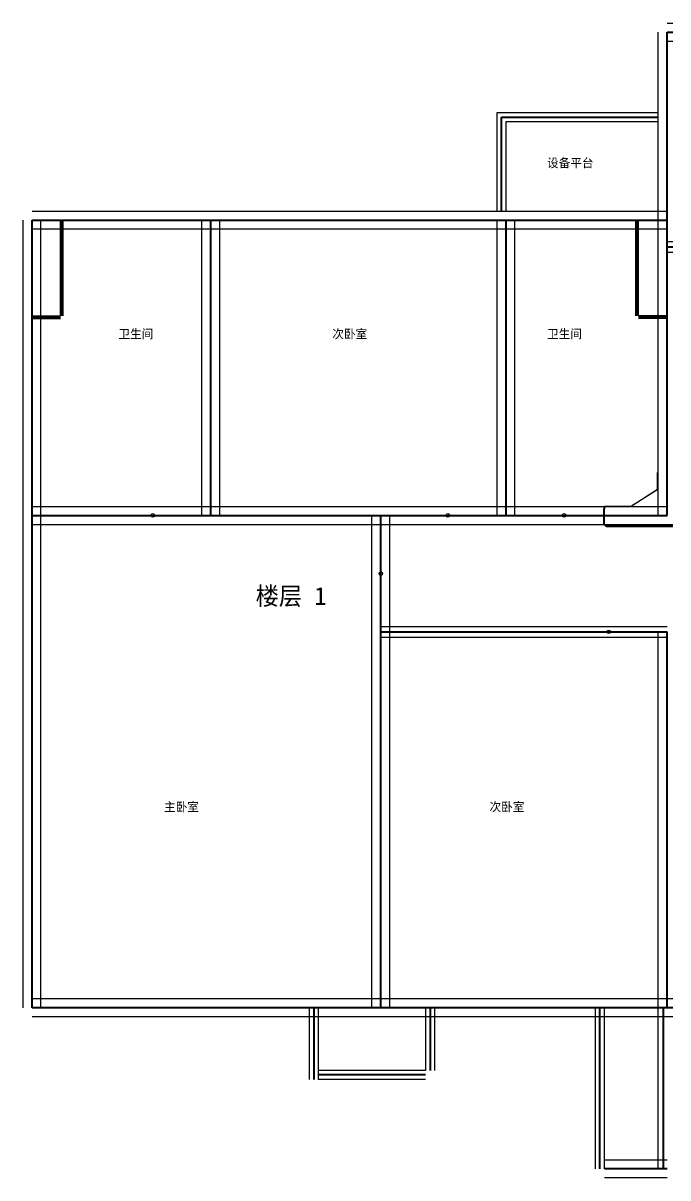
# Model space of a CAD drawing. Header units: metres. Extents: x -2 to 8644, y -38 to 294.
# Drawn here: x 998 to 1142.2, y -38 to 220 of the extents above; entities that cross this region are included whole.
import ezdxf

# ---------------------------------------------------------------- set-up
doc = ezdxf.new("R2010")
doc.units = ezdxf.units.M
for name, color, linetype in [('DOORS', 9, 'Continuous'), ('HEATING_PIPES', 1, 'Continuous'), ('ROOMS', 9, 'Continuous'), ('TEXT', 3, 'Continuous'), ('WALLS', 7, 'Continuous')]:
    doc.layers.add(name, color=color, linetype=linetype)

# ---------------------------------------------------------------- blocks, each defined once
blk = doc.blocks.new('FLOOR_1')
at = {"color": 2, "lineweight": 35}
for q in [(0, 0.2), (0.2, 0)]:
    blk.add_line((0, 0), q, dxfattribs=at)
at = {"layer": 'DOORS', "color": 9, "lineweight": 35}
for p, q in [((18, 110), (36, 110)), ((84, 110), (102, 110)), ((110, 110), (128, 110)), ((78, 88), (78, 106)), ((120, 84), (138, 84))]:
    blk.add_line(p, q, dxfattribs=at)
at = {"layer": 'DOORS', "color": 9}
for centre in [(27, 110), (93, 110), (119, 110), (78, 97), (129, 84)]:
    blk.add_circle(centre, 0.4, dxfattribs=at)
at = {"layer": 'HEATING_PIPES', "lineweight": 30}
for p, q in [((139.84, 115.85), (139.84, 119.58)), ((139.95, 119.58), (139.95, 115.84)), ((133.99, 112.1), (139.84, 115.85)), ((139.91, 115.81), (134.02, 112.04)), ((139.95, 115.84), (139.91, 115.81)), ((139.91, 115.81), (139.91, 115.81)), ((139.91, 115.81), (139.91, 115.81)), ((139.91, 115.81), (139.91, 115.81)), ((139.91, 115.81), (139.91, 115.81)), ((139.91, 115.81), (139.91, 115.81)), ((139.91, 115.81), (139.91, 115.81)), ((139.91, 115.81), (139.91, 115.81)), ((139.91, 115.81), (139.91, 115.81)), ((139.91, 115.81), (139.91, 115.81)), ((139.91, 115.81), (139.91, 115.81)), ((139.91, 115.81), (139.91, 115.81)), ((139.91, 115.81), (139.91, 115.81)), ((139.91, 115.81), (139.91, 115.81)), ((139.91, 115.81), (139.91, 115.81)), ((139.91, 115.81), (139.91, 115.81)), ((139.91, 115.81), (139.91, 115.81)), ((139.91, 115.81), (139.91, 115.81)), ((139.95, 115.84), (139.95, 115.84)), ((139.95, 115.84), (139.95, 115.84)), ((139.95, 115.84), (139.95, 115.84)), ((139.95, 115.84), (139.95, 115.84)), ((139.95, 115.84), (139.95, 115.84)), ((139.95, 115.84), (139.95, 115.84)), ((139.95, 115.84), (139.95, 115.84)), ((139.95, 115.84), (139.95, 115.84)), ((139.95, 115.84), (139.95, 115.84)), ((139.95, 115.84), (139.95, 115.84)), ((139.95, 115.84), (139.95, 115.84)), ((139.95, 115.84), (139.95, 115.84)), ((139.95, 115.84), (139.95, 115.84)), ((139.95, 115.84), (139.95, 115.84)), ((139.95, 115.84), (139.95, 115.84)), ((139.95, 115.84), (139.95, 115.84)), ((139.95, 115.84), (139.95, 115.84)), ((139.95, 115.84), (139.95, 115.84)), ((139.95, 115.84), (139.95, 115.84)), ((139.95, 115.84), (139.95, 115.84)), ((139.95, 115.84), (139.95, 115.84)), ((139.95, 115.84), (139.95, 115.84)), ((139.95, 115.84), (139.95, 115.84)), ((139.95, 115.84), (139.95, 115.84)), ((139.95, 115.84), (139.95, 115.84)), ((127.86, 111.29), (127.87, 111.3)), ((127.86, 108.1), (127.86, 111.29)), ((127.86, 111.29), (127.86, 111.29)), ((127.86, 111.29), (127.86, 111.29)), ((127.86, 111.29), (127.86, 111.29)), ((127.86, 111.29), (127.86, 111.29)), ((127.86, 111.29), (127.86, 111.29)), ((127.86, 111.29), (127.86, 111.29)), ((127.86, 111.29), (127.86, 111.29)), ((127.86, 111.29), (127.86, 111.29)), ((127.86, 111.29), (127.86, 111.29)), ((127.86, 111.29), (127.86, 111.29)), ((127.86, 111.29), (127.86, 111.29)), ((127.86, 111.29), (127.86, 111.29)), ((127.86, 111.29), (127.86, 111.29)), ((127.86, 111.29), (127.86, 111.29)), ((127.86, 111.29), (127.86, 111.29)), ((127.86, 111.29), (127.86, 111.29)), ((127.86, 111.29), (127.86, 111.29)), ((127.86, 111.29), (127.86, 111.29)), ((127.86, 111.29), (127.86, 111.29)), ((127.86, 111.29), (127.86, 111.29)), ((127.86, 111.29), (127.86, 111.29)), ((127.86, 111.29), (127.86, 111.29)), ((127.86, 111.29), (127.86, 111.29)), ((127.86, 111.29), (127.86, 111.29)), ((127.86, 111.29), (127.86, 111.29)), ((127.86, 111.29), (127.86, 111.29)), ((127.86, 111.29), (127.86, 111.29)), ((127.86, 111.29), (127.86, 111.29)), ((127.87, 111.3), (128.03, 112.07)), ((127.87, 111.3), (127.87, 111.3)), ((127.87, 111.3), (127.87, 111.3)), ((127.87, 111.3), (127.87, 111.3)), ((127.87, 111.3), (127.87, 111.3)), ((127.87, 111.3), (127.87, 111.3)), ((127.87, 111.3), (127.87, 111.3)), ((128.09, 112.03), (127.94, 111.29)), ((127.94, 111.29), (127.95, 111.29)), ((127.95, 111.29), (127.95, 108.11)), ((128.03, 112.07), (128.07, 112.1)), ((128.03, 112.07), (128.03, 112.07)), ((128.03, 112.07), (128.03, 112.07)), ((128.03, 112.07), (128.03, 112.07)), ((128.03, 112.07), (128.03, 112.07)), ((128.03, 112.07), (128.03, 112.07)), ((128.03, 112.07), (128.03, 112.07)), ((128.03, 112.07), (128.03, 112.07)), ((128.03, 112.07), (128.03, 112.07)), ((128.03, 112.07), (128.03, 112.07)), ((128.03, 112.07), (128.03, 112.07)), ((128.03, 112.07), (128.03, 112.07)), ((128.03, 112.07), (128.03, 112.07)), ((128.03, 112.07), (128.03, 112.07)), ((128.03, 112.07), (128.03, 112.07)), ((128.03, 112.07), (128.03, 112.07)), ((128.03, 112.07), (128.03, 112.07)), ((128.03, 112.07), (128.03, 112.07)), ((128.03, 112.07), (128.03, 112.07)), ((128.03, 112.07), (128.03, 112.07)), ((128.03, 112.07), (128.03, 112.07)), ((128.03, 112.07), (128.03, 112.07)), ((128.03, 112.07), (128.03, 112.07)), ((128.03, 112.07), (128.03, 112.07)), ((128.07, 112.1), (128.07, 112.1)), ((128.07, 112.1), (128.07, 112.1)), ((128.07, 112.1), (128.07, 112.1)), ((128.07, 112.1), (128.07, 112.1)), ((128.07, 112.1), (128.07, 112.1)), ((128.07, 112.1), (128.07, 112.1)), ((128.07, 112.1), (128.07, 112.1)), ((128.07, 112.1), (128.07, 112.1)), ((128.07, 112.1), (128.07, 112.1)), ((128.07, 112.1), (128.07, 112.1)), ((128.07, 112.1), (128.07, 112.1)), ((128.07, 112.1), (128.07, 112.1)), ((128.07, 112.1), (128.07, 112.1)), ((128.07, 112.1), (128.07, 112.1)), ((128.07, 112.1), (128.07, 112.1)), ((128.07, 112.1), (128.07, 112.1)), ((128.07, 112.1), (128.07, 112.1)), ((128.07, 112.1), (128.07, 112.1)), ((128.07, 112.1), (128.07, 112.1)), ((128.07, 112.1), (128.07, 112.1)), ((128.07, 112.1), (128.07, 112.1)), ((128.07, 112.1), (128.07, 112.1)), ((128.07, 112.1), (128.07, 112.1)), ((128.07, 112.1), (133.99, 112.1)), ((134, 112.03), (128.09, 112.03)), ((134.02, 112.04), (134, 112.03)), ((134, 112.03), (134, 112.03)), ((134, 112.03), (134, 112.03)), ((134, 112.03), (134, 112.03)), ((134, 112.03), (134, 112.03)), ((134, 112.03), (134, 112.03)), ((134, 112.03), (134, 112.03)), ((134, 112.03), (134, 112.03)), ((134, 112.03), (134, 112.03)), ((134, 112.03), (134, 112.03)), ((134, 112.03), (134, 112.03)), ((134, 112.03), (134, 112.03)), ((134, 112.03), (134, 112.03)), ((134, 112.03), (134, 112.03)), ((134, 112.03), (134, 112.03)), ((134, 112.03), (134, 112.03)), ((134, 112.03), (134, 112.03)), ((134, 112.03), (134, 112.03)), ((134, 112.03), (134, 112.03)), ((134, 112.03), (134, 112.03)), ((134.02, 112.04), (134.02, 112.04)), ((134.02, 112.04), (134.02, 112.04)), ((134.02, 112.04), (134.02, 112.04)), ((134.02, 112.04), (134.02, 112.04)), ((134.02, 112.04), (134.02, 112.04)), ((134.02, 112.04), (134.02, 112.04)), ((134.02, 112.04), (134.02, 112.04)), ((134.02, 112.04), (134.02, 112.04)), ((134.02, 112.04), (134.02, 112.04)), ((134.02, 112.04), (134.02, 112.04)), ((134.02, 112.04), (134.02, 112.04)), ((134.02, 112.04), (134.02, 112.04)), ((134.02, 112.04), (134.02, 112.04)), ((134.02, 112.04), (134.02, 112.04)), ((134.02, 112.04), (134.02, 112.04)), ((134.02, 112.04), (134.02, 112.04)), ((134.02, 112.04), (134.02, 112.04)), ((134.02, 112.04), (134.02, 112.04)), ((134.02, 112.04), (134.02, 112.04)), ((127.87, 108.06), (127.86, 108.1)), ((127.86, 108.1), (127.86, 108.1)), ((127.86, 108.1), (127.86, 108.1)), ((127.86, 108.1), (127.86, 108.1)), ((127.86, 108.1), (127.86, 108.1)), ((127.86, 108.1), (127.86, 108.1)), ((127.86, 108.1), (127.86, 108.1)), ((127.86, 108.1), (127.86, 108.1)), ((127.86, 108.1), (127.86, 108.1)), ((127.86, 108.1), (127.86, 108.1)), ((127.86, 108.1), (127.86, 108.1)), ((127.86, 108.1), (127.86, 108.1)), ((127.86, 108.1), (127.86, 108.1)), ((127.86, 108.1), (127.86, 108.1)), ((127.86, 108.1), (127.86, 108.1)), ((127.86, 108.1), (127.86, 108.1)), ((127.86, 108.1), (127.86, 108.1)), ((127.86, 108.1), (127.86, 108.1)), ((127.86, 108.1), (127.86, 108.1)), ((127.86, 108.1), (127.86, 108.1)), ((127.86, 108.1), (127.86, 108.1)), ((128.35, 107.59), (127.87, 108.06)), ((127.87, 108.06), (127.87, 108.06)), ((127.87, 108.06), (127.87, 108.06)), ((127.87, 108.06), (127.87, 108.06)), ((127.87, 108.06), (127.87, 108.06)), ((127.87, 108.06), (127.87, 108.06)), ((127.87, 108.06), (127.87, 108.06)), ((127.87, 108.06), (127.87, 108.06)), ((127.87, 108.06), (127.87, 108.06)), ((127.87, 108.06), (127.87, 108.06)), ((127.87, 108.06), (127.87, 108.06)), ((127.87, 108.06), (127.87, 108.06)), ((127.87, 108.06), (127.87, 108.06)), ((127.87, 108.06), (127.87, 108.06)), ((127.87, 108.06), (127.87, 108.06)), ((127.87, 108.06), (127.87, 108.06)), ((127.87, 108.06), (127.87, 108.06)), ((127.87, 108.06), (127.87, 108.06)), ((127.87, 108.06), (127.87, 108.06)), ((127.87, 108.06), (127.87, 108.06)), ((127.87, 108.06), (127.87, 108.06)), ((127.95, 108.11), (128.38, 107.69)), ((128.38, 107.43), (128.35, 107.59)), ((128.35, 107.59), (128.35, 107.59)), ((128.35, 107.59), (128.35, 107.59)), ((128.35, 107.59), (128.35, 107.59)), ((128.35, 107.59), (128.35, 107.59)), ((128.35, 107.59), (128.35, 107.59)), ((128.35, 107.59), (128.35, 107.59)), ((128.35, 107.59), (128.35, 107.59)), ((128.35, 107.59), (128.35, 107.59)), ((128.35, 107.59), (128.35, 107.59)), ((128.35, 107.59), (128.35, 107.59)), ((128.38, 107.69), (128.38, 107.81)), ((128.38, 107.81), (143.62, 107.81)), ((143.62, 107.43), (128.38, 107.43)), ((128.38, 107.43), (128.38, 107.43)), ((128.38, 107.43), (128.38, 107.43)), ((128.38, 107.43), (128.38, 107.43)), ((128.38, 107.43), (128.38, 107.43)), ((128.38, 107.43), (128.38, 107.43)), ((128.38, 107.43), (128.38, 107.43)), ((128.38, 107.43), (128.38, 107.43)), ((128.38, 107.43), (128.38, 107.43)), ((128.38, 107.43), (128.38, 107.43)), ((128.38, 107.43), (128.38, 107.43)), ((128.38, 107.43), (128.38, 107.43)), ((128.38, 107.43), (128.38, 107.43)), ((128.38, 107.43), (128.38, 107.43)), ((128.38, 107.43), (128.38, 107.43)), ((128.38, 107.43), (128.38, 107.43)), ((128.38, 107.43), (128.38, 107.43)), ((128.38, 107.43), (128.38, 107.43)), ((128.38, 107.43), (128.38, 107.43)), ((128.38, 107.43), (128.38, 107.43)), ((128.38, 107.43), (128.38, 107.43)), ((128.38, 107.43), (128.38, 107.43)), ((128.38, 107.43), (128.38, 107.43)), ((128.38, 107.43), (128.38, 107.43)), ((128.38, 107.43), (128.38, 107.43)), ((128.38, 107.43), (128.38, 107.43)), ((128.38, 107.43), (128.38, 107.43)), ((128.38, 107.43), (128.38, 107.43)), ((128.38, 107.43), (128.38, 107.43)), ((128.38, 107.43), (128.38, 107.43)), ((128.38, 107.43), (128.38, 107.43))]:
    blk.add_line(p, q, dxfattribs=at)
at = {"layer": 'ROOMS', "color": 9, "lineweight": 20}
for points in [[(106, 178), (106, 198), (140, 198), (140, 178)], [(2, 112), (2, 174), (38, 174), (38, 112)], [(42, 112), (104, 112), (104, 174), (42, 174)], [(108, 112), (108, 174), (140, 174), (140, 112)], [(80, 85.2), (80, 108), (144, 108), (144, 168.8), (216, 168.8), (216, 108), (272.8, 108), (272.8, 81.2), (236.8, 81.2), (236.8, 2), (144, 2), (144, 85.2)], [(80, 85.2), (80, 108), (144, 108), (144, 168.8), (216, 168.8), (216, 108), (272.8, 108), (272.8, 81.2), (236.8, 81.2), (236.8, 2), (144, 2), (144, 85.2)], [(80, 85.2), (80, 108), (144, 108), (144, 168.8), (216, 168.8), (216, 108), (272.8, 108), (272.8, 81.2), (236.8, 81.2), (236.8, 2), (144, 2), (144, 85.2)], [(76, 2), (76, 108), (2, 108), (2, 2)], [(140, 2), (140, 82.8), (80, 82.8), (80, 2)]]:
    blk.add_lwpolyline(points, dxfattribs=at)
at = {"layer": 'WALLS', "lineweight": 25}
for p, q in [((142, 220), (218, 220)), ((140, 176), (140, 218)), ((142, 216), (218, 216)), ((104, 200), (140, 200)), ((104, 178), (104, 200)), ((106, 198), (140, 198)), ((106, 178), (106, 198)), ((-2, 154.6), (-2, 176)), ((0, 178), (6.39, 178)), ((2, 154.6), (2, 176)), ((6.39, 178), (40, 178)), ((6.39, 154.6), (6.39, 176)), ((6.99, 154.6), (6.99, 176)), ((38, 110), (38, 176)), ((40, 178), (106, 178)), ((42, 110), (42, 176)), ((104, 110), (104, 176)), ((106, 178), (135.59, 178)), ((108, 110), (108, 176)), ((134.99, 154.6), (134.99, 176)), ((135.59, 178), (142, 178)), ((135.59, 154.6), (135.59, 176)), ((140, 170), (140, 176)), ((0, 174), (6.39, 174)), ((6.39, 174), (40, 174)), ((40, 174), (106, 174)), ((106, 174), (135.59, 174)), ((135.59, 174), (142, 174)), ((142, 171.2), (218, 171.2)), ((140, 154.6), (140, 170)), ((142, 168.8), (218, 168.8)), ((-2, 110), (-2, 154.6)), ((0, 154.6), (6.39, 154.6)), ((0, 154), (6.39, 154)), ((2, 110), (2, 154.6)), ((141.99, 154.6), (135.59, 154.6)), ((141.99, 154), (135.59, 154)), ((140, 110), (140, 154.6)), ((0, 112), (40, 112)), ((40, 112), (78, 112)), ((78, 112), (106, 112)), ((106, 112), (142, 112)), ((-2, 0), (-2, 110)), ((2, 0), (2, 110)), ((76, 84), (76, 110)), ((80, 84), (80, 110)), ((0, 108), (40, 108)), ((40, 108), (78, 108)), ((78, 108), (106, 108)), ((106, 108), (142, 108)), ((78, 85.2), (142, 85.2)), ((76, 0), (76, 84)), ((78, 82.8), (142, 82.8)), ((80, 0), (80, 84)), ((140, 0), (140, 84)), ((64, 2), (0, 2)), ((62, 0), (62, -14)), ((78, 2), (64, 2)), ((64, 0), (64, -14)), ((88, 2), (78, 2)), ((128, 2), (88, 2)), ((88, 0), (88, -14)), ((90, 0), (90, -14)), ((126, -36), (126, 0)), ((142, 2), (128, 2)), ((128, -36), (128, 0)), ((140, -36), (140, 0)), ((238, 2), (142, 2)), ((64, -2), (0, -2)), ((78, -2), (64, -2)), ((88, -2), (78, -2)), ((128, -2), (88, -2)), ((142, -2), (128, -2)), ((238, -2), (142, -2)), ((62, -14), (62, -16)), ((64, -14), (64, -16)), ((88, -14), (64, -14)), ((88, -16), (64, -16)), ((142, -34), (128, -34)), ((142, -38), (128, -38))]:
    blk.add_line(p, q, dxfattribs=at)
at = {"layer": 'WALLS', "lineweight": 40}
for p, q in [((142, 176), (142, 218)), ((142, 218), (218, 218)), ((105, 199), (140, 199)), ((105, 178), (105, 199)), ((0, 154.6), (0, 176)), ((0, 176), (6.4, 176)), ((6.4, 176), (40, 176)), ((6.7, 154.6), (6.7, 176)), ((40, 176), (106, 176)), ((40, 110), (40, 176)), ((106, 176), (135.6, 176)), ((106, 110), (106, 176)), ((135.3, 154.6), (135.3, 176)), ((135.6, 176), (142, 176)), ((142, 170), (142, 176)), ((142, 154.6), (142, 170)), ((142, 170), (218, 170)), ((0, 110), (0, 154.6)), ((0, 154.3), (6.4, 154.3)), ((142, 154.3), (135.6, 154.3)), ((142, 110), (142, 154.6)), ((0, 110), (40, 110)), ((0, 0), (0, 110)), ((40, 110), (78, 110)), ((78, 84), (78, 110)), ((78, 110), (106, 110)), ((106, 110), (142, 110)), ((78, 0), (78, 84)), ((78, 84), (142, 84)), ((142, 0), (142, 84)), ((64, 0), (0, 0)), ((63, 0), (63, -14)), ((78, 0), (64, 0)), ((88, 0), (78, 0)), ((128, 0), (88, 0)), ((89, 0), (89, -14)), ((127, -36), (127, 0)), ((142, 0), (128, 0)), ((141.2, -36), (141.2, 0)), ((238, 0), (142, 0)), ((63, -14), (63, -16)), ((88, -15), (64, -15)), ((142, -36), (128, -36))]:
    blk.add_line(p, q, dxfattribs=at)
at = {"layer": 'TEXT', "color": 3}
for s, height, p in [('设备平台', 2, (115.17, 187.77)), ('卫生间', 2, (19.33, 149.57)), ('次卧室', 2, (67.16, 149.57)), ('卫生间', 2, (115.17, 149.57)), ('楼层 1', 4, (50, 90)), ('主卧室', 2, (29.53, 43.91)), ('次卧室', 2, (102.3, 43.91)), ('原点(0,0)', 0.1, (0.1, 0.1))]:
    blk.add_text(s, height=height, dxfattribs=at).set_placement(p)

msp = doc.modelspace()

# ---------------------------------------------------------------- block references
at = {"layer": 'WALLS'}
msp.add_blockref('FLOOR_1', (1000, 0), dxfattribs=at)

doc.saveas('drawing.dxf')
